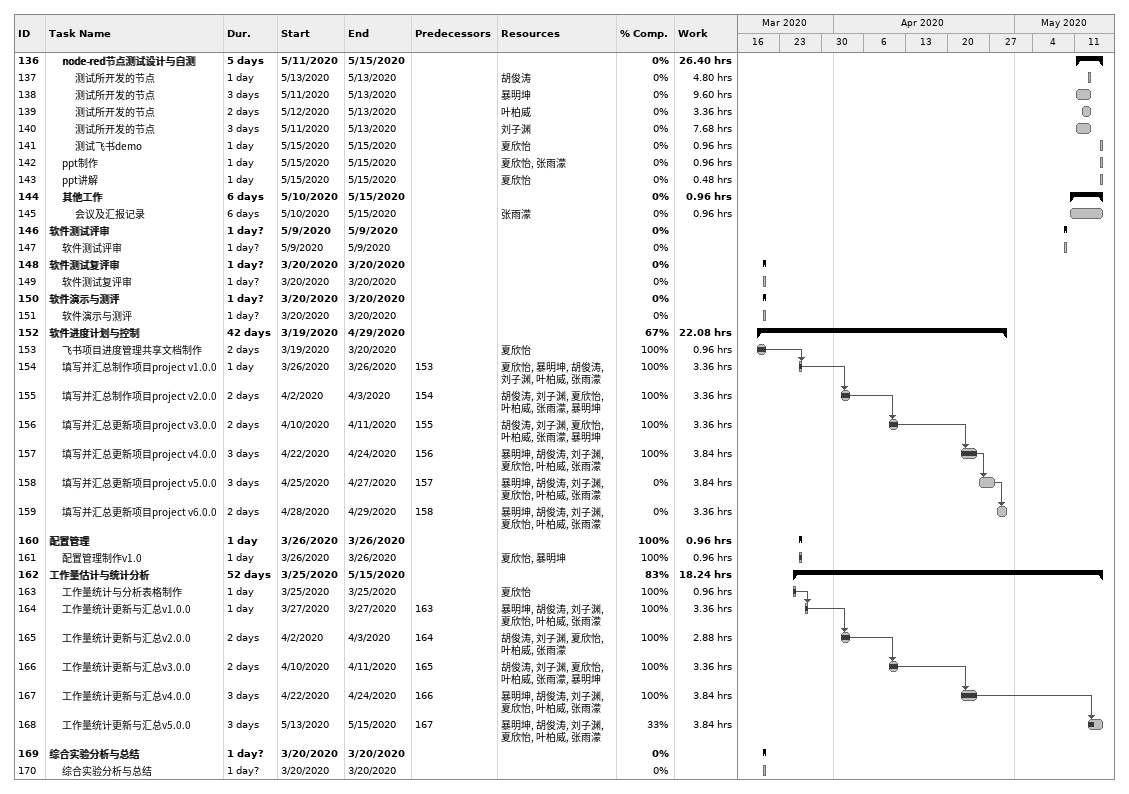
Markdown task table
| ID | Level | Task | Duration | Start | Finish | Predecessors | Resources | % complete | Work (h) |
|---|---|---|---|---|---|---|---|---|---|
| 136 | 2 | **node-red节点测试设计与自测** | 5d | 2020-05-11 | 2020-05-15 |  |  | 0 | 26.40 |
| 137 | 3 | 测试所开发的节点 | 1d | 2020-05-13 | 2020-05-13 |  | 胡俊涛 | 0 | 4.80 |
| 138 | 3 | 测试所开发的节点 | 3d | 2020-05-11 | 2020-05-13 |  | 暴明坤 | 0 | 9.60 |
| 139 | 3 | 测试所开发的节点 | 2d | 2020-05-12 | 2020-05-13 |  | 叶柏威 | 0 | 3.36 |
| 140 | 3 | 测试所开发的节点 | 3d | 2020-05-11 | 2020-05-13 |  | 刘子渊 | 0 | 7.68 |
| 141 | 3 | 测试飞书demo | 1d | 2020-05-15 | 2020-05-15 |  | 夏欣怡 | 0 | 0.96 |
| 142 | 2 | ppt制作 | 1d | 2020-05-15 | 2020-05-15 |  | 夏欣怡, 张雨濛 | 0 | 0.96 |
| 143 | 2 | ppt讲解 | 1d | 2020-05-15 | 2020-05-15 |  | 夏欣怡 | 0 | 0.48 |
| 144 | 2 | **其他工作** | 6d | 2020-05-10 | 2020-05-15 |  |  | 0 | 0.96 |
| 145 | 3 | 会议及汇报记录 | 6d | 2020-05-10 | 2020-05-15 |  | 张雨濛 | 0 | 0.96 |
| 146 | 1 | **软件测试评审** | 1d? | 2020-05-09 | 2020-05-09 |  |  | 0 |  |
| 147 | 2 | 软件测试评审 | 1d? | 2020-05-09 | 2020-05-09 |  |  | 0 |  |
| 148 | 1 | **软件测试复评审** | 1d? | 2020-03-20 | 2020-03-20 |  |  | 0 |  |
| 149 | 2 | 软件测试复评审 | 1d? | 2020-03-20 | 2020-03-20 |  |  | 0 |  |
| 150 | 1 | **软件演示与测评** | 1d? | 2020-03-20 | 2020-03-20 |  |  | 0 |  |
| 151 | 2 | 软件演示与测评 | 1d? | 2020-03-20 | 2020-03-20 |  |  | 0 |  |
| 152 | 1 | **软件进度计划与控制** | 42d | 2020-03-19 | 2020-04-29 |  |  | 67 | 22.08 |
| 153 | 2 | 飞书项目进度管理共享文档制作 | 2d | 2020-03-19 | 2020-03-20 |  | 夏欣怡 | 100 | 0.96 |
| 154 | 2 | 填写并汇总制作项目project v1.0.0 | 1d | 2020-03-26 | 2020-03-26 | 153 | 夏欣怡, 暴明坤, 胡俊涛, 刘子渊, 叶柏威, 张雨濛 | 100 | 3.36 |
| 155 | 2 | 填写并汇总制作项目project v2.0.0 | 2d | 2020-04-02 | 2020-04-03 | 154 | 胡俊涛, 刘子渊, 夏欣怡, 叶柏威, 张雨濛, 暴明坤 | 100 | 3.36 |
| 156 | 2 | 填写并汇总更新项目project v3.0.0 | 2d | 2020-04-10 | 2020-04-11 | 155 | 胡俊涛, 刘子渊, 夏欣怡, 叶柏威, 张雨濛, 暴明坤 | 100 | 3.36 |
| 157 | 2 | 填写并汇总更新项目project v4.0.0 | 3d | 2020-04-22 | 2020-04-24 | 156 | 暴明坤, 胡俊涛, 刘子渊, 夏欣怡, 叶柏威, 张雨濛 | 100 | 3.84 |
| 158 | 2 | 填写并汇总更新项目project v5.0.0 | 3d | 2020-04-25 | 2020-04-27 | 157 | 暴明坤, 胡俊涛, 刘子渊, 夏欣怡, 叶柏威, 张雨濛 | 0 | 3.84 |
| 159 | 2 | 填写并汇总更新项目project v6.0.0 | 2d | 2020-04-28 | 2020-04-29 | 158 | 暴明坤, 胡俊涛, 刘子渊, 夏欣怡, 叶柏威, 张雨濛 | 0 | 3.36 |
| 160 | 1 | **配置管理** | 1d | 2020-03-26 | 2020-03-26 |  |  | 100 | 0.96 |
| 161 | 2 | 配置管理制作v1.0 | 1d | 2020-03-26 | 2020-03-26 |  | 夏欣怡, 暴明坤 | 100 | 0.96 |
| 162 | 1 | **工作量估计与统计分析** | 52d | 2020-03-25 | 2020-05-15 |  |  | 83 | 18.24 |
| 163 | 2 | 工作量统计与分析表格制作 | 1d | 2020-03-25 | 2020-03-25 |  | 夏欣怡 | 100 | 0.96 |
| 164 | 2 | 工作量统计更新与汇总v1.0.0 | 1d | 2020-03-27 | 2020-03-27 | 163 | 暴明坤, 胡俊涛, 刘子渊, 夏欣怡, 叶柏威, 张雨濛 | 100 | 3.36 |
| 165 | 2 | 工作量统计更新与汇总v2.0.0 | 2d | 2020-04-02 | 2020-04-03 | 164 | 胡俊涛, 刘子渊, 夏欣怡, 叶柏威, 张雨濛 | 100 | 2.88 |
| 166 | 2 | 工作量统计更新与汇总v3.0.0 | 2d | 2020-04-10 | 2020-04-11 | 165 | 胡俊涛, 刘子渊, 夏欣怡, 叶柏威, 张雨濛, 暴明坤 | 100 | 3.36 |
| 167 | 2 | 工作量统计更新与汇总v4.0.0 | 3d | 2020-04-22 | 2020-04-24 | 166 | 暴明坤, 胡俊涛, 刘子渊, 夏欣怡, 叶柏威, 张雨濛 | 100 | 3.84 |
| 168 | 2 | 工作量统计更新与汇总v5.0.0 | 3d | 2020-05-13 | 2020-05-15 | 167 | 暴明坤, 胡俊涛, 刘子渊, 夏欣怡, 叶柏威, 张雨濛 | 33 | 3.84 |
| 169 | 1 | **综合实验分析与总结** | 1d? | 2020-03-20 | 2020-03-20 |  |  | 0 |  |
| 170 | 2 | 综合实验分析与总结 | 1d? | 2020-03-20 | 2020-03-20 |  |  | 0 |  |
